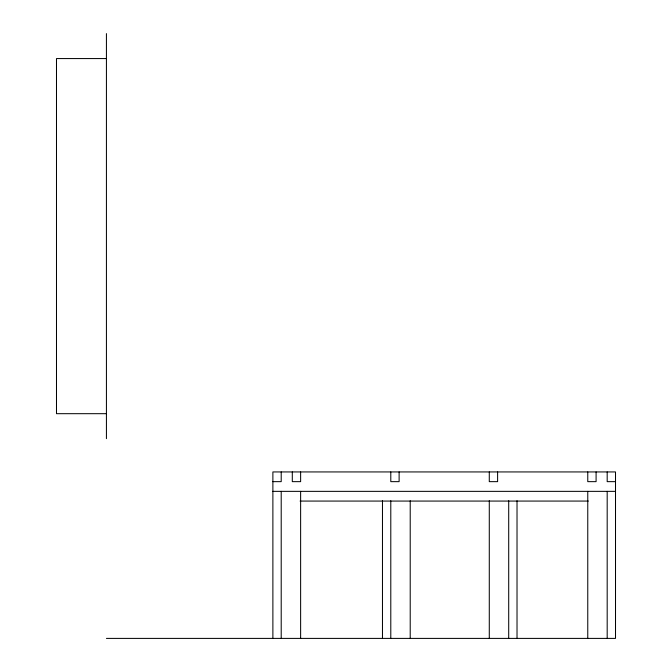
<?xml version="1.0" encoding="UTF-8"?>
<svg xmlns="http://www.w3.org/2000/svg" width="672" height="672" viewBox="0 0 672 672"><rect width="100%" height="100%" fill="white"/><g stroke="black" fill="none" stroke-linecap="round" stroke-linejoin="round"><path stroke-width="1.01" d="M106.428 58.565L56.49 58.565L56.49 413.683L106.428 413.683M272.882 481.648L281.207 481.648L281.207 471.937M615.51 481.648L607.186 481.648L607.186 471.937M272.882 491.358L615.51 491.358M300.073 501.068L588.319 501.068M106.428 638.4L615.51 638.4L615.51 471.937L272.882 471.937L272.882 638.4M607.186 491.358L607.186 638.4M596.089 471.937L596.089 481.648L587.765 481.648L587.765 471.937M587.765 491.366L587.765 638.4M517.02 500.749L517.02 638.4M508.704 500.749L508.704 638.4M497.608 471.937L497.608 481.648L489.283 481.648L489.283 471.937M489.283 500.749L489.283 638.4M410.214 500.749L410.214 638.4M399.118 471.937L399.118 481.648L390.793 481.648L390.793 471.937M390.793 500.749L390.793 638.4M382.469 500.749L382.469 638.4M300.628 471.937L300.628 481.648L292.303 481.648L292.303 471.937M300.628 491.358L300.628 638.4M281.207 491.358L281.207 638.4M106.428 33.6L106.428 438.648"/></g></svg>
